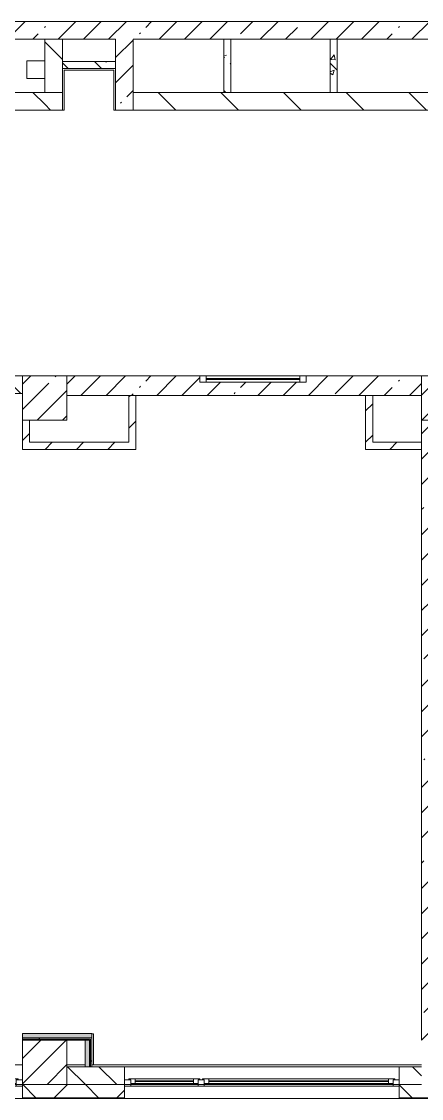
# Model space of a CAD drawing. Header units: millimetres. Extents: x -3456 to 185767, y -8553 to 29000.
# Drawn here: x 119656 to 124167, y -258 to 11900 of the extents above; entities that cross this region are included whole.
import ezdxf

# ---------------------------------------------------------------- set-up
doc = ezdxf.new("R2010")
doc.units = ezdxf.units.MM
for name, color, linetype, lineweight, true_color in [('A-FLOR-2', 7, 'Continuous', 5, 0xaaaaaa), ('I-WALL-2', 7, 'Continuous', 9, 0xe7e7e7), ('I-WALL-5', 7, 'Continuous', 5, 0x787878)]:
    doc.layers.add(name, color=color, linetype=linetype, lineweight=lineweight, true_color=true_color)
for name, color, linetype, lineweight in [('A-GLAZ-2', 7, 'Continuous', 5), ('A-WALL', 7, 'Continuous', 9), ('A-WALL-3', 7, 'Continuous', 5), ('I-WALL-3', 7, 'Continuous', 5), ('S-COLS-2', 7, 'Continuous', 5)]:
    doc.layers.add(name, color=color, linetype=linetype, lineweight=lineweight)
pattern_1 = [(45, (58756.86, 0), (-285.1231, 285.1231), []), (45, (59042, 0), (-285.1231, 285.1231), [504.031, -100.806, 16.764, -84.042])]
pattern_2 = [(135, (58756.86, 0), (-353.5534, -353.5534), [])]
pattern_3 = [(45, (58756.86, 0), (-176.7767, 176.7767), [])]
pattern_4 = [(135, (58756.86, 0), (-377.1708, -377.1708), [533.4, -88.9, 17.78, -88.9]), (135, (58756.86, 376.94), (-377.1708, -377.1708), []), (50, (58756.86, 0), (637.6445, -55.7866), [66.675, -733.425]), (355, (58756.86, 0), (-123.3494, 668.699), [53.34, -586.74]), (100.451, (58810, -4.65), (514.299, 612.908), [56.665, -623.315]), (46.184, (58756.86, 177.8), (948.776, -147.15), [100.012, -1100.137]), (96.636, (58835.9, 165.5), (830.909, 865.997), [84.998, -934.973]), (351.184, (58756.9, 177.8), (830.918, 865.988), [80.01, -880.11]), (21, (58845.76, 133.35), (530.6506, -357.9283), [66.675, -733.425]), (326, (58845.76, 133.35), (216.308, 644.6585), [53.34, -586.74]), (71.451, (58890, 103.5), (746.9596, 286.7243), [56.665, -623.315]), (37.5, (58756.86, 0), (10.8105, 295.9426), [16.764, -562.864, 16.764, -578.866, -588.962]), (37.5, (58756.86, 0), (10.8105, 295.9426), [-1175.258, 16.764, -572.198]), (7.5, (58756.86, 0), (233.8692, 350.6318), [16.764, -322.834, 16.764, -549.529, -224.472]), (7.5, (58756.86, 0), (233.8692, 350.6318), [-905.891, 16.764, -207.708]), (327.5, (58558.61, 0), (474.5678, -20.0513), [16.764, -205.486, 16.764, -676.656, -920.115]), (327.5, (58558.61, 0), (474.5678, -20.0513), [-915.67, 16.764, -903.351]), (317.5, (58469.7, 0), (518.4522, 88.9934), [16.764, -272.161, 16.764, -443.738, -653.415]), (317.5, (58469.7, 0), (518.4522, 88.9934), [-749.427, 16.764, -636.651])]
pattern_5 = [(45, (58756.86, 0), (-530.33, 530.33), []), (135, (58756.86, 0), (-530.33, -530.33), [])]

# ---------------------------------------------------------------- blocks, each defined once
blk = doc.blocks.new('BSC_Колонна _Прямоугольная - 500х500-V81-2_6_1_птичка')
at = {"layer": 'S-COLS-2'}
h = blk.add_hatch(dxfattribs=at)
h.set_pattern_fill('FP_106', color=256, style=0, pattern_type=2)
h.set_pattern_definition([(45, (-61160, -7650), (-285.1231, 285.1231), []), (45, (-60874.88, -7650), (-285.123, 285.123), [504.031, -100.806, 16.764, -84.042])])
h.paths.add_polyline_path([(-250, -250), (250, -250), (250, 250), (-250, 250)])
for p, q in [((250, 250), (-250, 250)), ((-250, 250), (-250, -250)), ((250, -250), (250, 250)), ((-250, -250), (250, -250))]:
    blk.add_line(p, q, dxfattribs=at)
blk = doc.blocks.new('BSC_Колонна _Прямоугольная - 500х500-V88-2_6_1_птичка')
at = {"layer": 'S-COLS-2'}
h = blk.add_hatch(dxfattribs=at)
h.set_pattern_fill('FP_113', color=256, style=0, pattern_type=2)
h.set_pattern_definition([(45, (-61160, -150), (-285.123, 285.123), []), (45, (-60874.88, -150), (-285.123, 285.123), [504.031, -100.806, 16.764, -84.042])])
h.paths.add_polyline_path([(-161, -250), (250, -250), (250, 250), (-250, 250), (-250, -250)])
for p, q in [((250, 250), (-250, 250)), ((-250, 250), (-250, -250)), ((250, -250), (250, 250)), ((-250, -250), (250, -250))]:
    blk.add_line(p, q, dxfattribs=at)
blk = doc.blocks.new('BSC_Колонна _Прямоугольная - 500х500-V92-2_6_1_птичка')
at = {"layer": 'S-COLS-2'}
h = blk.add_hatch(dxfattribs=at)
h.set_pattern_fill('FP_117', color=256, style=0, pattern_type=2)
h.set_pattern_definition([(45, (-65660, -7650), (-285.1231, 285.1231), []), (45, (-65374.88, -7650), (-285.1231, 285.1231), [504.031, -100.806, 16.764, -84.042])])
h.paths.add_polyline_path([(-24, -250), (250, -250), (250, 250), (-250, 250), (-250, -250)])
for p, q in [((250, 250), (-250, 250)), ((-250, 250), (-250, -250)), ((250, -250), (250, 250)), ((-250, -250), (250, -250))]:
    blk.add_line(p, q, dxfattribs=at)
blk = doc.blocks.new('120_Окно_СКБ_2Ст - 120_Окно_СКБ_2Ст 3100х2500 _мал_створка слева_-22446080-2_6_1_птичка')
at = {"layer": 'A-GLAZ-2'}
for p, q in [((-1550, -127), (-1550, -57)), ((-1550, -57), (-1480, -57)), ((1550, -57), (-1550, -57)), ((-1480, -57), (-1480, -127)), ((650, -87), (-1480, -87)), ((-1480, -87), (-1480, -127)), ((-1430, -137), (-1430, -87)), ((-1430, -107), (600, -107)), ((600, -117), (-1430, -117)), ((600, -137), (600, -87)), ((650, -127), (650, -57)), ((650, -57), (720, -57)), ((650, -127), (650, -87)), ((720, -57), (720, -127)), ((1480, -87), (720, -87)), ((720, -87), (720, -127)), ((770, -137), (770, -87)), ((770, -107), (1430, -107)), ((1430, -117), (770, -117)), ((1430, -137), (1430, -87)), ((1480, -127), (1480, -57)), ((1480, -57), (1550, -57)), ((1480, -127), (1480, -87)), ((1550, -57), (1550, -127)), ((-1480, -127), (-1550, -127)), ((-1550, -127), (-1500, -127)), ((-1480, -127), (-1500, -127)), ((-1500, -127), (-1500, -137)), ((-1500, -137), (670, -137)), ((670, -137), (-1500, -137)), ((720, -127), (650, -127)), ((670, -127), (650, -127)), ((670, -127), (700, -127)), ((670, -137), (670, -127)), ((720, -127), (700, -127)), ((700, -127), (700, -137)), ((700, -137), (1500, -137)), ((1500, -137), (700, -137)), ((1550, -127), (1480, -127)), ((1500, -127), (1480, -127)), ((1500, -127), (1550, -127)), ((1500, -137), (1500, -127))]:
    blk.add_line(p, q, dxfattribs=at)
blk = doc.blocks.new('120_Окно_СКБ_2Ст - 120_Окно_СКБ_2Ст 2100х2500 _мал створка СЛЕВА_-22446485-2_6_1_птичка')
at = {"layer": 'A-GLAZ-2'}
for p, q in [((-1050, -127), (-1050, -57)), ((-1050, -57), (-980, -57)), ((1050, -57), (-1050, -57)), ((-980, -57), (-980, -127)), ((-220, -87), (-980, -87)), ((-980, -87), (-980, -127)), ((-930, -137), (-930, -87)), ((-930, -107), (-270, -107)), ((-270, -117), (-930, -117)), ((-270, -137), (-270, -87)), ((-220, -127), (-220, -57)), ((-220, -57), (-150, -57)), ((-220, -127), (-220, -87)), ((-150, -57), (-150, -127)), ((980, -87), (-150, -87)), ((-150, -87), (-150, -127)), ((-100, -137), (-100, -87)), ((-100, -107), (930, -107)), ((930, -117), (-100, -117)), ((930, -137), (930, -87)), ((980, -127), (980, -57)), ((980, -57), (1050, -57)), ((980, -127), (980, -87)), ((1050, -57), (1050, -127)), ((-980, -127), (-1050, -127)), ((-1050, -127), (-1000, -127)), ((-980, -127), (-1000, -127)), ((-1000, -127), (-1000, -137)), ((-1000, -137), (-200, -137)), ((-200, -137), (-1000, -137)), ((-150, -127), (-220, -127)), ((-200, -127), (-220, -127)), ((-200, -127), (-170, -127)), ((-200, -137), (-200, -127)), ((-150, -127), (-170, -127)), ((-170, -127), (-170, -137)), ((-170, -137), (1000, -137)), ((1000, -137), (-170, -137)), ((1050, -127), (980, -127)), ((1000, -127), (980, -127)), ((1000, -127), (1050, -127)), ((1000, -137), (1000, -127))]:
    blk.add_line(p, q, dxfattribs=at)
blk = doc.blocks.new('120_Окно_СКБ_1Ст - 120_Окно_СКБ_1Ст 400х1200 EI30-24228621-2_6_1_птичка')
at = {"layer": 'A-GLAZ-2'}
for p, q in [((-600, 40), (-600, 110)), ((-600, 110), (-530, 110)), ((600, 110), (-600, 110)), ((-530, 40), (-600, 40)), ((-600, 40), (600, 40)), ((-530, 110), (-530, 40)), ((530, 80), (-530, 80)), ((530, 70), (-530, 70)), ((530, 40), (530, 110)), ((530, 110), (600, 110)), ((600, 40), (530, 40)), ((600, 110), (600, 40))]:
    blk.add_line(p, q, dxfattribs=at)

msp = doc.modelspace()

# ---------------------------------------------------------------- hatches: boundary and pattern name
at = {"layer": 'A-WALL-3'}
h = msp.add_hatch(dxfattribs=at)
h.set_pattern_fill('FP_130', color=256, style=0, pattern_type=2)
h.set_pattern_definition([(135, (58756.86, 0), (-176.7767, -176.7767), [])])
h.paths.add_polyline_path([(124166.9, -100), (124166.9, 100), (123916.9, 100), (123916.9, -100)])
h.paths.add_polyline_path([(120683.3, -100), (120816.9, -100), (120816.9, 100), (120166.9, 100), (120166.9, -100)])
h = msp.add_hatch(dxfattribs=at)
h.set_pattern_fill('FP_120', color=256, style=0, pattern_type=2)
h.set_pattern_definition([(45, (58756.86, 0), (-353.5534, 353.5534), []), (135, (58756.86, 0), (-353.5534, -353.5534), [])])
h.paths.add_polyline_path([(134456.9, -250), (134456.9, -100), (130316.9, -100), (130316.9, -250), (133668.4, -250)])
h.paths.add_polyline_path([(128103.3, -250), (129416.9, -250), (129416.9, -100), (125816.9, -100), (125816.9, -250), (126248.3, -250)])
h.paths.add_polyline_path([(117566.9, -250), (117566.9, -100), (116816.9, -100), (116816.9, -250), (116973.3, -250)])
h.paths.add_polyline_path([(120683.3, -250), (120816.9, -250), (120816.9, -100), (119666.9, -100), (119666.9, -250), (119755.8, -250)])
h.paths.add_polyline_path([(115666.9, -250), (115916.9, -250), (115916.9, -100), (115166.9, -100), (115166.9, -250), (115582, -250)])
h.paths.add_polyline_path([(123916.9, -250), (124916.9, -250), (124916.9, -100), (123916.9, -100)])
h.paths.add_polyline_path([(112066.9, -250), (112066.9, -100), (110666.9, -100), (110666.9, -250), (111408.2, -250)])
h.paths.add_polyline_path([(107566.9, -250), (107566.9, -100), (106166.9, -100), (106166.9, -250), (106770.7, -250)])
h.paths.add_polyline_path([(103988.2, -250), (104066.9, -250), (104066.9, -100), (103693.2, -100), (103693.2, -250)])
h.paths.add_polyline_path([(101416.9, -250), (102793.2, -250), (102793.2, -100), (101416.9, -100)])
h.paths.add_polyline_path([(97796.9, -250), (98316.9, -250), (98316.9, -100), (97516.9, -100), (97516.9, -250)])
at = {"layer": 'I-WALL-2'}
for points in [[(120446.9, 425), (120446.9, 475), (119666.9, 475), (119666.9, 425), (119755.8, 425)], [(120421.9, 100), (120421.9, 400), (120371.9, 400), (120371.9, 100)]]:
    msp.add_hatch(color=256, dxfattribs=at).paths.add_polyline_path(points)
at = {"layer": 'I-WALL-3'}
h = msp.add_hatch(dxfattribs=at)
h.set_pattern_fill('FP_128', color=256, style=0, pattern_type=2)
h.set_pattern_definition(pattern_1)
h.paths.add_polyline_path([(119916.9, 11700), (124916.9, 11700), (124916.9, 11900), (119516.9, 11900), (119516.9, 11700), (119755.8, 11700)])
h.paths.add_polyline_path([(117896.9, 11700), (118916.9, 11700), (118916.9, 11900), (113516.9, 11900), (113516.9, 11700), (117096.1, 11700)])
h = msp.add_hatch(dxfattribs=at)
h.set_pattern_fill('FP_131', color=256, style=0, pattern_type=2)
h.set_pattern_definition(pattern_2)
h.paths.add_polyline_path([(120116.9, 11100), (120116.9, 11700), (119916.9, 11700), (119916.9, 11100)])
h = msp.add_hatch(dxfattribs=at)
h.set_pattern_fill('FP_131', color=256, style=0, pattern_type=2)
h.set_pattern_definition(pattern_2)
h.paths.add_polyline_path([(119916.9, 10900), (120116.9, 10900), (120116.9, 11700), (119916.9, 11700), (119916.9, 11100)])
h = msp.add_hatch(dxfattribs=at)
h.set_pattern_fill('FP_128', color=256, style=0, pattern_type=2)
h.set_pattern_definition(pattern_1)
h.paths.add_polyline_path([(120716.9, 10900), (120916.9, 10900), (120916.9, 11700), (120716.9, 11700), (120716.9, 11100)])
h = msp.add_hatch(dxfattribs=at)
h.set_pattern_fill('FP_131', color=256, style=0, pattern_type=2)
h.set_pattern_definition(pattern_2)
h.paths.add_polyline_path([(119916.9, 10900), (119916.9, 11100), (118096.9, 11100), (118096.9, 10900), (118828.3, 10900)])
h.paths.add_polyline_path([(110466.9, 10900), (110466.9, 11100), (106017.6, 11100), (106017.6, 10900), (107698.2, 10900)])
h.paths.add_polyline_path([(110666.9, 10900), (114256.9, 10900), (114256.9, 11100), (110666.9, 11100)])
h.paths.add_polyline_path([(116986.9, 10900), (117196.9, 10900), (117196.9, 11100), (116986.9, 11100), (116986.9, 10980)])
h.paths.add_polyline_path([(115156.9, 10900), (115366.9, 10900), (115366.9, 11100), (115156.9, 11100), (115156.9, 10980)])
h.paths.add_polyline_path([(116286.9, 10900), (116286.9, 11100), (116066.9, 11100), (116066.9, 10900)])
h = msp.add_hatch(dxfattribs=at)
h.set_pattern_fill('FP_131', color=256, style=0, pattern_type=2)
h.set_pattern_definition(pattern_2)
h.paths.add_polyline_path([(125316.9, 10900), (125316.9, 11100), (120916.9, 11100), (120916.9, 10900), (122538.3, 10900)])
h = msp.add_hatch(dxfattribs=at)
h.set_pattern_fill('FP_131', color=256, style=0, pattern_type=2)
h.set_pattern_definition(pattern_2)
h.paths.add_polyline_path([(118687.9, 7700), (119666.9, 7700), (119666.9, 7900), (118687.9, 7900), (118687.9, 7751.4)])
h.paths.add_polyline_path([(115666.9, 7700), (116187.9, 7700), (116187.9, 7900), (115666.9, 7900), (115666.9, 7751.4)])
h = msp.add_hatch(dxfattribs=at)
h.set_pattern_fill('FP_128', color=256, style=0, pattern_type=2)
h.set_pattern_definition(pattern_1)
h.paths.add_polyline_path([(123616.9, 7680), (124166.9, 7680), (124166.9, 7900), (122866.9, 7900), (122866.9, 7830), (121666.9, 7830), (121666.9, 7900), (120166.9, 7900), (120166.9, 7680), (123536.9, 7680)])
h = msp.add_hatch(dxfattribs=at)
h.set_pattern_fill('FP_132', color=256, style=0, pattern_type=2)
h.set_pattern_definition(pattern_3)
h.paths.add_polyline_path([(120946.9, 7150), (120946.9, 7680), (120866.9, 7680), (120866.9, 7150)])
h = msp.add_hatch(dxfattribs=at)
h.set_pattern_fill('FP_132', color=256, style=0, pattern_type=2)
h.set_pattern_definition(pattern_3)
h.paths.add_polyline_path([(123616.9, 7070), (123616.9, 7680), (123536.9, 7680), (123536.9, 7070)])
h = msp.add_hatch(dxfattribs=at)
h.set_pattern_fill('FP_132', color=256, style=0, pattern_type=2)
h.set_pattern_definition(pattern_3)
h.paths.add_polyline_path([(119746.9, 7150), (119746.9, 7400), (119666.9, 7400), (119666.9, 7150)])
h = msp.add_hatch(dxfattribs=at)
h.set_pattern_fill('FP_128', color=256, style=0, pattern_type=2)
h.set_pattern_definition(pattern_1)
h.paths.add_polyline_path([(124166.9, 400), (124386.9, 400), (124386.9, 7400), (124166.9, 7400), (124166.9, 809.8)])
h = msp.add_hatch(dxfattribs=at)
h.set_pattern_fill('FP_132', color=256, style=0, pattern_type=2)
h.set_pattern_definition(pattern_3)
h.paths.add_polyline_path([(119666.9, 7070), (120946.9, 7070), (120946.9, 7150), (119666.9, 7150)])
h = msp.add_hatch(dxfattribs=at)
h.set_pattern_fill('FP_132', color=256, style=0, pattern_type=2)
h.set_pattern_definition(pattern_3)
h.paths.add_polyline_path([(124166.9, 7070), (124166.9, 7150), (123616.9, 7150), (123616.9, 7070)])
h = msp.add_hatch(dxfattribs=at)
h.set_pattern_fill('FP_224', color=256, style=0, pattern_type=2)
h.set_pattern_definition(pattern_5)
h.paths.add_polyline_path([(120434.4, 412.5), (120446.9, 412.5), (120446.9, 425), (119666.9, 425), (119666.9, 412.5), (119755.8, 412.5)])
h = msp.add_hatch(dxfattribs=at)
h.set_pattern_fill('FP_224', color=256, style=0, pattern_type=2)
h.set_pattern_definition(pattern_5)
h.paths.add_polyline_path([(120434.4, 400), (120434.4, 412.5), (119666.9, 412.5), (119666.9, 400), (120421.9, 400)])
h = msp.add_hatch(dxfattribs=at)
h.set_pattern_fill('FP_224', color=256, style=0, pattern_type=2)
h.set_pattern_definition(pattern_5)
h.paths.add_polyline_path([(120434.4, 100), (120434.4, 400), (120421.9, 400), (120421.9, 100)])
h = msp.add_hatch(dxfattribs=at)
h.set_pattern_fill('FP_224', color=256, style=0, pattern_type=2)
h.set_pattern_definition(pattern_5)
h.paths.add_polyline_path([(120446.9, 100), (120446.9, 412.5), (120434.4, 412.5), (120434.4, 100)])
at = {"layer": 'I-WALL-5'}
h = msp.add_hatch(dxfattribs=at)
h.set_pattern_fill('FP_139', color=256, style=0, pattern_type=2)
h.set_pattern_definition(pattern_4)
h.paths.add_polyline_path([(122016.9, 11100), (122016.9, 11700), (121936.9, 11700), (121936.9, 11100)])
h = msp.add_hatch(dxfattribs=at)
h.set_pattern_fill('FP_139', color=256, style=0, pattern_type=2)
h.set_pattern_definition(pattern_4)
h.paths.add_polyline_path([(123216.9, 11100), (123216.9, 11700), (123136.9, 11700), (123136.9, 11100)])
h = msp.add_hatch(dxfattribs=at)
h.set_pattern_fill('FP_139', color=256, style=0, pattern_type=2)
h.set_pattern_definition(pattern_4)
h.paths.add_polyline_path([(120716.9, 11370), (120716.9, 11450), (120116.9, 11450), (120116.9, 11370), (120683.3, 11370)])

# ---------------------------------------------------------------- linework, layer by layer
at = {"layer": 'A-FLOR-2'}
for p, q in [((119716.9, 11457), (119916.9, 11457)), ((119716.9, 11257), (119716.9, 11457)), ((120695.9, 11350), (120136.9, 11350)), ((120136.9, 11350), (120136.9, 10900)), ((120695.9, 10900), (120695.9, 11350)), ((119916.9, 11257), (119716.9, 11257)), ((120136.9, 10900), (120116.9, 10900)), ((120716.9, 10900), (120695.9, 10900)), ((120446.9, 470), (120466.9, 470)), ((120466.9, 470), (120466.9, 120))]:
    msp.add_line(p, q, dxfattribs=at)
at = {"layer": 'A-WALL'}
for p, q in [((120116.9, 11700), (119916.9, 11700)), ((122016.9, 11700), (121936.9, 11700)), ((123216.9, 11700), (123136.9, 11700)), ((120116.9, 11370), (120116.9, 11450)), ((120716.9, 11370), (120716.9, 11450)), ((120916.9, 10900), (120916.9, 11100)), ((121936.9, 11100), (122016.9, 11100)), ((123136.9, 11100), (123216.9, 11100)), ((120946.9, 7680), (120866.9, 7680)), ((123616.9, 7680), (123536.9, 7680)), ((124166.9, 7070), (124166.9, 7150)), ((120446.9, 425), (119666.9, 425)), ((120434.4, 412.5), (119666.9, 412.5)), ((120421.9, 400), (120371.9, 400)), ((120421.9, 400), (120421.9, 100)), ((120434.4, 412.5), (120434.4, 100)), ((120166.9, -100), (120816.9, -100)), ((123916.9, -100), (124166.9, -100)), ((119666.9, -250), (120816.9, -250)), ((119666.9, -253), (120816.9, -253)), ((123916.9, -250), (124916.9, -250)), ((123916.9, -253), (124916.9, -253))]:
    msp.add_line(p, q, dxfattribs=at)
at = {"layer": 'A-WALL-3'}
for p, q in [((120166.9, 100), (124166.9, 100)), ((120816.9, -258), (120816.9, 100)), ((123916.9, 100), (123916.9, -258)), ((119666.9, -100), (119666.9, -258)), ((120816.9, -100), (124166.9, -100)), ((124916.9, -258), (116816.9, -258))]:
    msp.add_line(p, q, dxfattribs=at)
at = {"layer": 'I-WALL-3'}
for p, q in [((124916.9, 11900), (119516.9, 11900)), ((119516.9, 11700), (119916.9, 11700)), ((119916.9, 11700), (119916.9, 11100)), ((120116.9, 11450), (120116.9, 11700)), ((120116.9, 11700), (120716.9, 11700)), ((120716.9, 11700), (120716.9, 11450)), ((120916.9, 11100), (120916.9, 11700)), ((120916.9, 11700), (121936.9, 11700)), ((121936.9, 11700), (121936.9, 11100)), ((122016.9, 11100), (122016.9, 11700)), ((122016.9, 11700), (123136.9, 11700)), ((123136.9, 11700), (123136.9, 11100)), ((123216.9, 11100), (123216.9, 11700)), ((123216.9, 11700), (124916.9, 11700)), ((120716.9, 11450), (120116.9, 11450)), ((120116.9, 11100), (120116.9, 11370)), ((120116.9, 11370), (120716.9, 11370)), ((120716.9, 11370), (120716.9, 10900)), ((120116.9, 11100), (119516.9, 11100)), ((120116.9, 10900), (120116.9, 11100)), ((121936.9, 11100), (120916.9, 11100)), ((123136.9, 11100), (122016.9, 11100)), ((125316.9, 11100), (123216.9, 11100)), ((117896.9, 10900), (120116.9, 10900)), ((120716.9, 10900), (125516.9, 10900)), ((118687.9, 7900), (119666.9, 7900)), ((121666.9, 7900), (120166.9, 7900)), ((124166.9, 7900), (122866.9, 7900)), ((119666.9, 7700), (115666.9, 7700)), ((120166.9, 7680), (120866.9, 7680)), ((120866.9, 7680), (120866.9, 7150)), ((120946.9, 7070), (120946.9, 7680)), ((120946.9, 7680), (123536.9, 7680)), ((123536.9, 7680), (123536.9, 7070)), ((123616.9, 7150), (123616.9, 7680)), ((123616.9, 7680), (124166.9, 7680)), ((119666.9, 7400), (119666.9, 7070)), ((119746.9, 7150), (119746.9, 7400)), ((124166.9, 7400), (124166.9, 7150)), ((119666.9, 7070), (120946.9, 7070)), ((120866.9, 7150), (119746.9, 7150)), ((123536.9, 7070), (124166.9, 7070)), ((124166.9, 7150), (123616.9, 7150)), ((124166.9, 7070), (124166.9, 400)), ((120446.9, 475), (119666.9, 475)), ((119666.9, 475), (119666.9, 400)), ((120166.9, 400), (120371.9, 400)), ((120371.9, 400), (120371.9, 100)), ((120446.9, 100), (120446.9, 475)), ((115916.1, 120), (119666.9, 120)), ((120166.9, 120), (120371.9, 120)), ((120446, 120), (124166.9, 120)), ((119666.9, -100), (117566.9, -100))]:
    msp.add_line(p, q, dxfattribs=at)

# ---------------------------------------------------------------- block references
at = {"layer": 'A-GLAZ-2'}
msp.add_blockref('120_Окно_СКБ_1Ст - 120_Окно_СКБ_1Ст 400х1200 EI30-24228621-2_6_1_птичка', (122266.9, 7790), dxfattribs=at)
at = {"layer": 'A-GLAZ-2', "rotation": 180}
for name, p in [('120_Окно_СКБ_2Ст - 120_Окно_СКБ_2Ст 2100х2500 _мал створка СЛЕВА_-22446485-2_6_1_птичка', (118616.9, -175)), ('120_Окно_СКБ_2Ст - 120_Окно_СКБ_2Ст 3100х2500 _мал_створка слева_-22446080-2_6_1_птичка', (122366.9, -175))]:
    msp.add_blockref(name, p, dxfattribs=at)
at = {"layer": 'S-COLS-2'}
for name, p in [('BSC_Колонна _Прямоугольная - 500х500-V81-2_6_1_птичка', (119916.9, 7650)), ('BSC_Колонна _Прямоугольная - 500х500-V92-2_6_1_птичка', (124416.9, 7650)), ('BSC_Колонна _Прямоугольная - 500х500-V88-2_6_1_птичка', (119916.9, 150))]:
    msp.add_blockref(name, p, dxfattribs=at)

doc.saveas('drawing.dxf')
